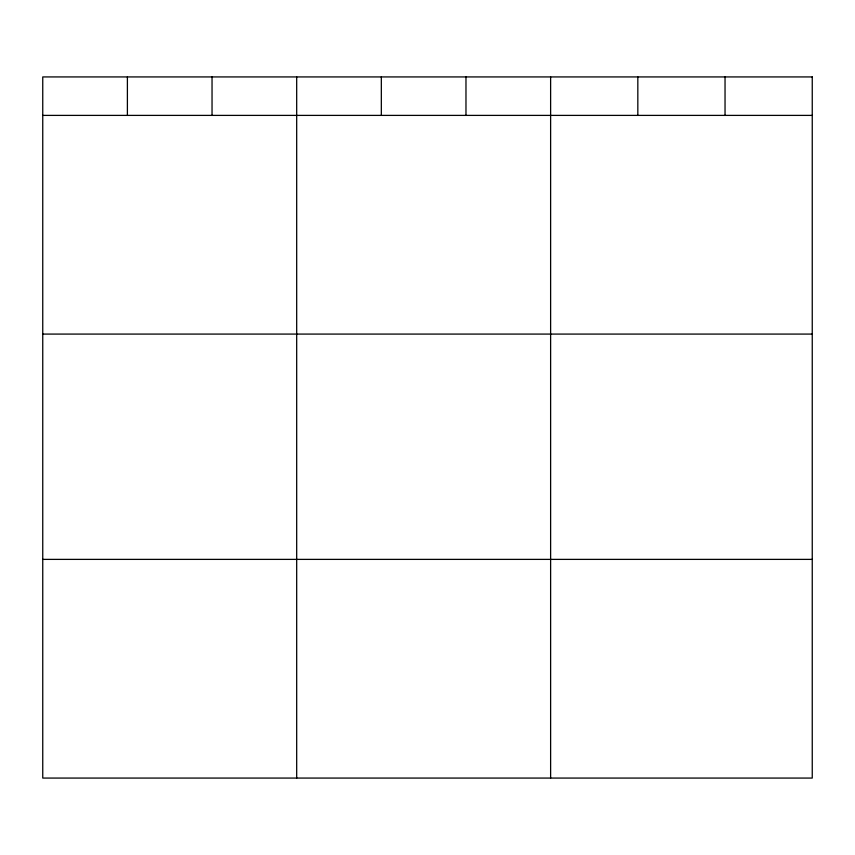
<?xml version="1.0" encoding="UTF-8"?>
<svg xmlns="http://www.w3.org/2000/svg" width="855" height="855" viewBox="0 0 855 855"><rect width="100%" height="100%" fill="white"/><g stroke="black" fill="none" stroke-linecap="round" stroke-linejoin="round"><path stroke-width="1.28" d="M42.75 115.393L812.25 115.393M42.75 334.081L812.25 334.081M42.75 559.384L812.25 559.384M725.04 76.929L725.04 115.393M637.83 76.929L637.83 115.393M550.62 76.929L550.62 778.071M465.975 76.929L465.975 115.393M381.33 76.929L381.33 115.393M296.685 76.929L296.685 778.071M212.04 76.929L212.04 115.393M127.395 76.929L127.395 115.393M812.25 76.929L42.75 76.929L42.75 778.071L812.25 778.071L812.25 76.929"/></g></svg>
